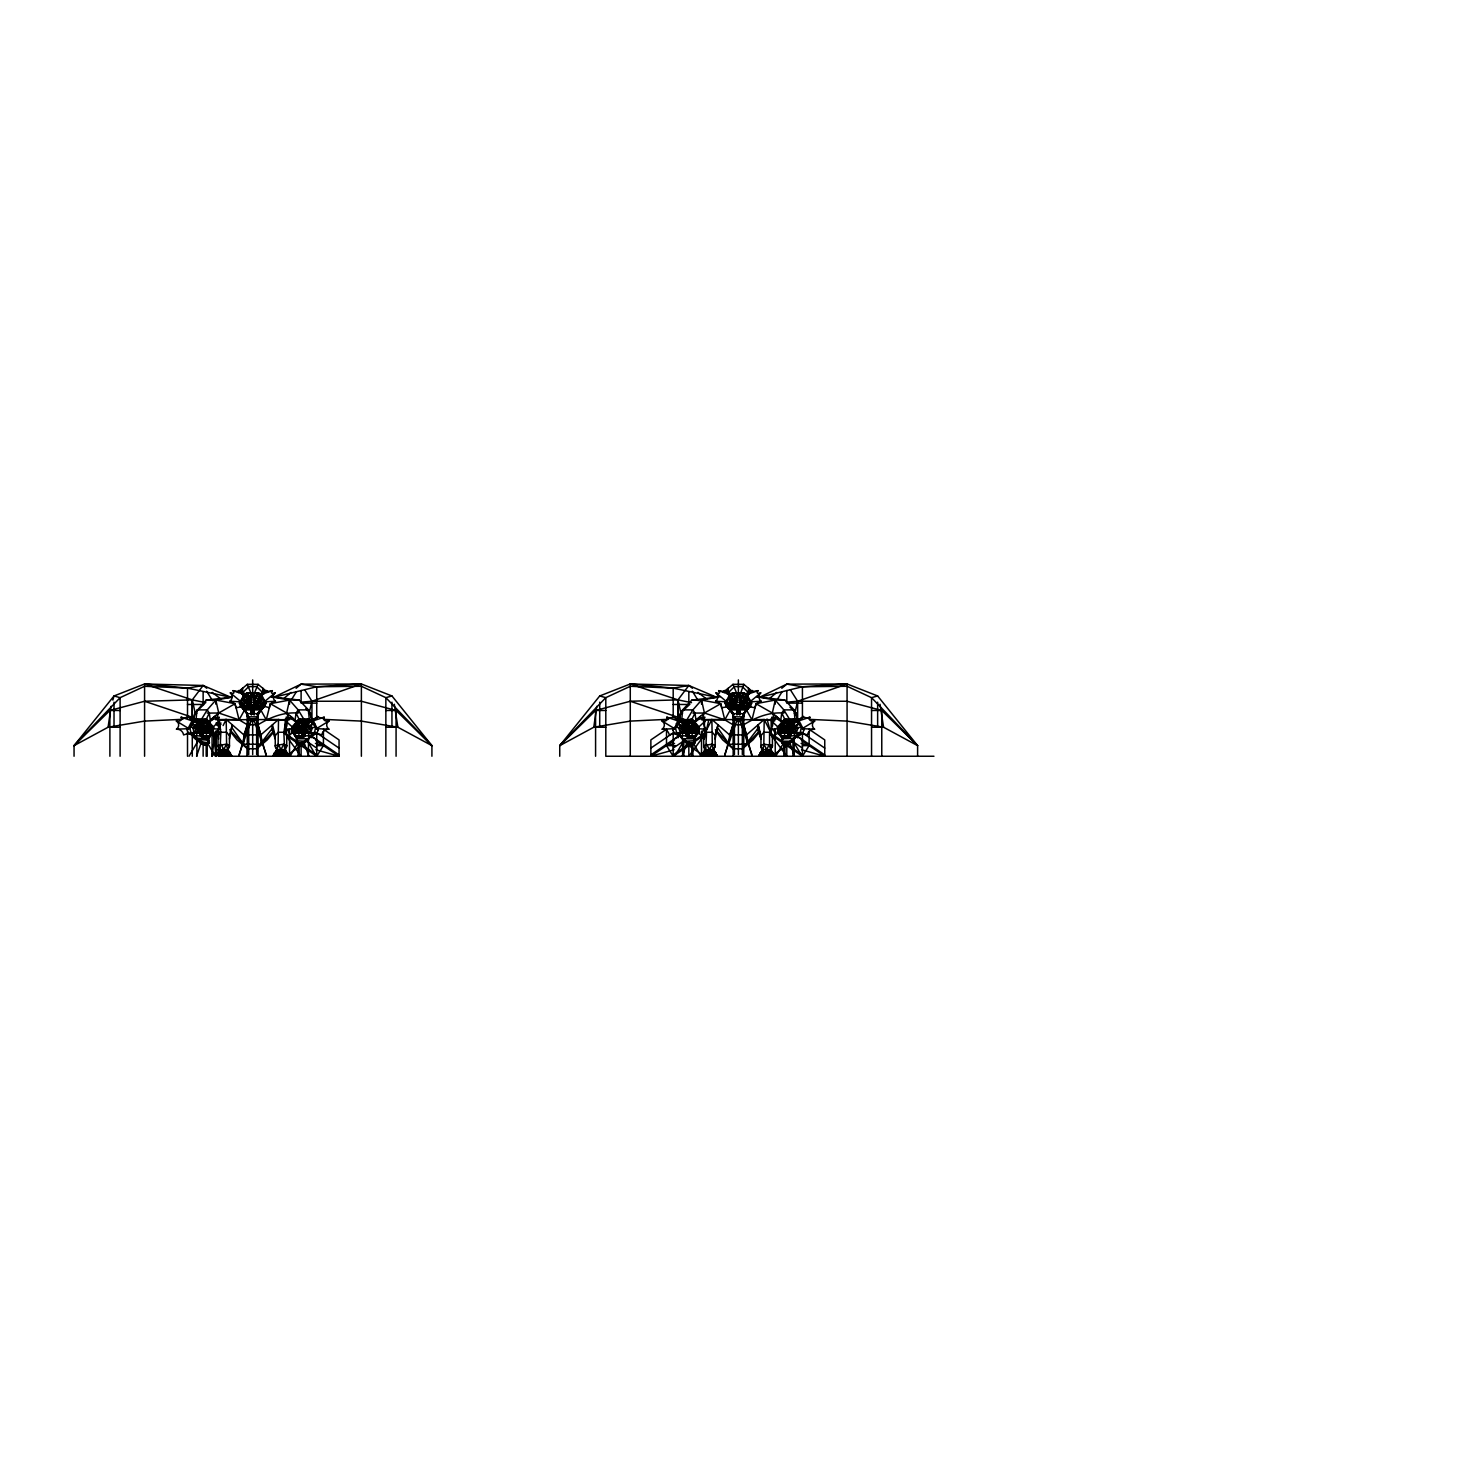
<?xml version="1.0" encoding="UTF-8"?>
<svg xmlns="http://www.w3.org/2000/svg" width="1481" height="1481" viewBox="0 0 1481 1481"><rect width="100%" height="100%" fill="white"/><g stroke="black" fill="none" stroke-linecap="round" stroke-linejoin="round"><path stroke-width="1.5" d="M195.936 736.15L191.604 733.41L201.323 743.74L206.6 744.943L206.6 742.647L208.451 743.573L208.691 738.26L212.338 732.669L213.542 727.115L208.34 721.21L219.262 717.211A6.165 2.055 -37.9 0 0 219.558 721.025A4.998 3.48 70.1 0 0 220.521 729.189L218.799 729.485A7.479 5.017 77.3 0 0 215.967 734.928L211.876 733.317L208.969 735.835L208.192 738.778L212.338 732.669L190.882 732.669L183.588 734.928A7.479 7.053 -60.6 0 0 178.96 729.485L176.498 729.189A4.998 4.702 -44.1 0 0 176.369 721.025A6.165 3.554 24.2 0 0 181.163 717.211L194.27 721.543L209.321 721.821L211.69 720.414A7.831 1.555 -36.6 0 1 214.634 716.508A4.721 2.203 -26.5 0 0 218.651 717.433M254.121 721.284L254.14 719.025L254.121 721.284L254.121 719.34L255.51 719.34L254.121 721.284L249.308 719.933L246.698 713.157L241.57 706.789L240.329 701.328L247.66 693.238L254.14 694.052L258.638 692.997L261.23 694.478L265.969 703.216L264.877 706.418C259.823 708.844 250.659 722.876 263.803 706.789L265.043 701.328L257.694 693.238L255.528 697.495L255.306 702.957L260.027 705.641L262.081 708.918L243.273 708.918L242.032 702.938L240.329 701.328L239.404 703.216L240.477 706.418L245.068 709.899L247.197 713.657L241.57 706.789L235.923 707.788A7.479 6.368 -88.3 0 0 232.073 701.827L229.888 701.272A4.998 4.369 -78.8 0 0 230.333 692.886A6.165 2.055 30.1 0 0 232.961 690.627L244.143 694.478L246.735 694.478L246.735 692.997L258.638 692.997L258.638 694.478M296.496 742.129L298.773 744.943L301.55 744.943L301.569 742.647L296.903 743.573C293.886 740.222 300.18 745.387 296.33 742.592L296.293 740.704L295.996 742.647L304.327 742.647L306.345 741.222L314.49 732.669L315.694 727.115L308.603 718.914L298.903 718.914L296.052 721.821L296.829 726.653L292.146 731.299L292.257 733.188L314.49 732.669L321.784 734.928A7.479 7.053 60.6 0 1 326.412 729.485L328.875 729.189A4.998 4.702 44.1 0 1 328.986 721.025A6.165 3.554 -24.2 0 1 324.191 717.211L311.103 721.543L296.052 721.821L293.682 720.414A7.831 1.555 36.6 0 0 290.739 716.508A4.721 2.203 26.5 0 1 286.722 717.433M681.63 736.15L677.298 733.41L687.017 743.74L692.293 744.943L692.293 743.573M747.775 708.066L749.479 706.789L743.869 713.157L741.944 719.729L739.834 720.488L742.684 719.025L739.815 721.284L739.815 719.34L741.74 719.933L739.815 721.284L735.002 719.933C730.54 711.38 736.242 725.486 741.74 719.933L743.869 713.157L749.479 706.789L750.737 701.328L743.388 693.238L736.927 694.052L732.429 692.997L729.837 694.478L725.098 703.216L726.171 706.418C731.225 708.844 740.444 722.895 727.264 706.789L726.023 701.328L733.354 693.238L735.539 697.495L735.761 702.957L731.04 705.641L728.967 708.918L747.775 708.918L749.016 702.938L750.737 701.328L751.663 703.216L750.571 706.418L745.98 709.899L743.869 713.657L749.479 706.789L755.143 707.788A7.479 6.368 88.3 0 1 758.994 701.827L761.16 701.272A4.998 4.369 78.8 0 1 760.734 692.886A6.165 2.055 -30.1 0 1 758.087 690.627L746.924 694.478L741.722 705.141L736.927 707.918M782.19 742.129L784.467 744.943L787.244 744.943L787.263 742.647L782.597 743.573L781.69 742.129L783.597 743.61M751.663 703.216L746.924 694.478L744.314 692.997L732.429 692.997L732.429 694.478L729.837 694.478L718.655 690.627A6.165 2.055 30.1 0 1 716.026 692.886A4.998 4.369 -78.8 0 1 715.582 701.272L717.767 701.827A7.479 6.368 -88.3 0 1 721.617 707.788L727.264 706.789L732.392 713.157L734.058 719.025L742.684 719.025L743.592 716.341L739.815 719.933L742.684 718.526M197.306 727.689L189.679 727.115L190.882 732.669L213.116 733.188L213.838 732.225L208.543 726.653L209.321 721.821L206.451 718.914L196.769 718.914L187.254 730.077L188.309 733.317L194.307 736.076L194.307 734.946M704.345 717.433A4.721 2.203 -26.5 0 1 700.328 716.508A7.831 1.555 -36.6 0 0 697.384 720.414L695.015 721.821L679.964 721.543L666.857 717.211A6.165 3.554 24.2 0 1 662.063 721.025A4.998 4.702 -44.1 0 1 662.192 729.189L664.654 729.485A7.479 7.053 -60.6 0 1 669.282 734.928L674.003 733.317L679.983 736.076L680.001 734.946M194.344 721.21L194.344 719.71L200.213 719.747L203.434 723.283L204.23 727.708M680.038 721.21L680.038 719.71L682.463 718.914L685.907 719.747L689.128 723.283L689.924 727.708M250.067 702.346L250.4 706.011L248.549 706.011L249.012 702.957L251.233 702.235L255.306 702.346L254.973 706.011L256.824 706.011C255.417 699.199 261.674 694.163 266.617 690.572A4.721 1.925 -16.5 0 0 271.782 690.831M735.761 702.346L736.094 706.011L734.243 706.011L734.706 702.957L736.927 702.235L741 702.346L740.667 706.011L742.518 706.011C741.111 699.199 747.368 694.163 752.311 690.572A4.721 1.925 -16.5 0 0 757.476 690.831L758.087 690.627M181.163 717.211L181.756 717.433A4.721 2.851 7.7 0 0 187.717 716.508A7.831 0.944 37.6 0 0 193.678 720.414L197.029 721.821L197.473 723.802L192.882 727.689L194.085 732.91L213.838 732.225L208.543 726.653L208.969 721.543L214.634 716.508M666.857 717.211L667.45 717.433A4.721 2.851 7.7 0 0 673.392 716.508A7.831 0.944 37.6 0 0 679.372 720.414L686.332 724.339L688.147 728.596L696.126 728.596L693.071 723.117L688.332 723.08L682.463 718.914L672.948 730.077L674.003 733.317L698.81 733.188L698.902 731.299L694.237 726.653L694.663 721.543L692.145 718.914L684.389 720.544L680.038 719.71L681.63 721.284L682.611 709.88L691.886 700.069L716.656 697.292L688.832 685.499L630.277 683.981L599.712 695.959L559.744 745.646L559.744 756.254M218.336 730.522L218.633 739.056M218.503 726.264L218.762 719.859L220.854 732.262L219.817 755.532M246.735 692.997L249.845 697.495L255.528 697.495L258.435 698.958L257.657 700.772L261.619 704.604L262.081 708.918L264.877 706.418L269.449 707.788A7.479 6.368 88.3 0 1 273.3 701.827L275.466 701.272A4.998 4.369 78.8 0 1 275.04 692.886A6.165 2.055 -30.1 0 1 272.393 690.627L261.23 694.478L261.322 701.642C257.139 706.752 248.234 706.752 244.05 701.642L244.143 694.478L246.735 692.997L258.638 692.997M746.924 694.478L746.998 701.642C742.814 706.752 733.928 706.752 729.744 701.642L729.837 694.478L734.557 703.031L734.206 704.808L729.059 708.51L747.775 708.918L747.313 704.604L743.351 700.772L744.128 698.958L741.222 697.495L735.539 697.495L732.632 698.958L733.798 703.586L728.541 697.014M245.642 706.789L241.57 706.789L247.197 713.157L247.308 756.254L247.494 748.775L243.532 744.24L243.902 734.891L247.308 724.746L258.064 724.746C269.968 717.378 283.945 711.787 298.162 713.083L298.162 709.88L289.536 700.069L271.042 696.736L299.162 700.069L308.455 709.88L312.121 719.544M759.753 731.558L752.94 739.908L742.444 748.775L733.188 748.775L729.226 744.24L729.596 734.891L733.002 724.746L743.758 724.746C755.662 717.378 769.639 711.787 783.838 713.083L783.838 709.88L775.229 700.069L756.735 696.736L784.856 700.069L794.149 709.88L797.796 719.544M225.205 754.162L225.686 755.532L224.76 754.607L223.779 755.532L219.225 750.071L217.207 753.126L219.225 755.532L223.705 750.886L223.872 748.96L227.704 750.386L231.517 755.532L227.704 750.386L223.705 755.532L222.816 754.607L223.705 753.459L224.52 754.662M710.899 754.162L711.38 755.532L710.436 754.607L709.473 755.532L704.919 750.071L702.901 753.126L704.919 755.532L709.399 750.886L709.566 748.96L713.398 750.386L717.211 755.532L701.605 755.532L705.752 750.386L709.566 748.96L709.566 750.386M324.191 717.211L323.617 717.433A4.721 2.851 -7.7 0 1 317.656 716.508A7.831 0.944 -37.6 0 1 311.695 720.414L304.734 724.339L302.92 728.596L294.923 728.596L295.793 723.08L298.588 721.58L299.94 723.08M787.244 744.943L792.039 740.704L786.485 743.61L787.244 744.943L789.725 743.74L796.759 736.076L802.758 733.317L803.794 730.077L799.222 721.21L796.223 726.393L793.853 727.393L781.376 727.893L779.561 726.393L784.597 718.914L794.297 718.914L801.388 727.115L800.184 732.669L777.951 733.188L777.21 732.225L781.376 727.893L782.727 721.21L771.805 717.211A6.165 2.055 37.9 0 1 771.508 721.025A4.998 3.48 -70.1 0 1 770.546 729.189L772.267 729.485A7.479 5.017 -77.3 0 1 775.1 734.928L778.71 732.669L800.184 732.669L807.478 734.928A7.479 7.053 60.6 0 1 812.088 729.485L814.569 729.189A4.998 4.702 44.1 0 1 814.68 721.025A6.165 3.554 -24.2 0 1 809.885 717.211L796.797 721.543L781.746 721.821L779.376 720.414A7.831 1.555 36.6 0 0 776.433 716.508A4.721 2.203 26.5 0 1 772.416 717.433M285.148 728.856L286.018 719.859L283.852 732.262L284.889 755.532M194.955 733.188L195.399 728.8L199.232 724.912L201.286 724.912M672.948 730.077L675.373 727.115L678.576 727.689L680.649 733.188L681.093 728.8L684.925 724.912L686.98 724.912M744.314 694.478L743.388 693.238L741.222 697.495L741 702.957L745.721 705.641L747.701 708.51L739.667 706.992L730.559 708.159L746.183 708.159L742.536 704.808L742.721 700.754L735.761 699.532L734.021 700.754L734.557 703.031L732.003 697.162L724.431 690.572A4.721 1.925 16.5 0 1 719.285 690.831L718.655 690.627M219.41 747.405L212.079 756.254L215.004 733.484M241.644 694.256L242.458 688.424L247.308 684.333L258.064 684.333L267.561 692.219M727.338 694.256L728.152 688.424L733.002 684.333L743.758 684.333L753.255 692.219M301.55 744.943L314.49 732.669L292.257 733.188L291.831 727.115L297.033 721.21L286.111 717.211A6.165 2.055 37.9 0 1 285.814 721.025A4.998 3.48 -70.1 0 1 284.852 729.189L286.574 729.485A7.479 5.017 -77.3 0 1 289.406 734.928L293.016 732.669L296.404 735.835L297.181 738.778L293.016 732.669L296.681 738.778L308.27 738.778L314.49 732.669L301.55 744.943C300.328 738.63 317.675 742.351 296.293 740.704M799.462 733.41L796.759 736.076L800.184 732.669C798.925 736.575 780.302 746.609 789.521 742.647M275.262 739.056L271.856 728.967L272.467 724.764L275.262 735.65L275.262 746.924L277.613 749.849M758.161 724.764L760.956 739.056L757.55 728.967L758.161 724.764L760.956 735.65L760.956 746.924L763.307 749.849M261.23 694.478L257.25 703.568L262.526 697.014M743.351 700.772L742.944 703.568L748.22 697.014M193.826 720.007L194.863 713.083L206.192 700.069L230.962 697.292L203.138 685.499L144.583 683.981L114.018 695.959L74.05 745.646L74.05 756.254M295.071 720.007L296.089 713.083L298.162 709.88L308.455 709.88L309.418 721.284L311.029 719.71L308.603 718.914L302.735 722.099L301.106 726.023M679.52 720.007L680.557 713.083L682.611 709.88L692.904 709.88L701.531 700.069L720.025 696.736M780.765 720.007L781.783 713.083L783.838 709.88L794.149 709.88L795.112 721.284L796.704 719.71L794.297 718.914L788.429 722.099L786.8 726.023M232.961 690.627L233.572 690.831A4.721 1.925 16.5 0 0 238.737 690.572L246.327 697.162L247.716 700.772L243.754 704.604L243.273 708.918L248.53 704.808L248.327 700.754L250.067 699.532L257.028 700.754L256.028 705.141L251.233 707.918M280.187 754.662L281.001 753.459L281.816 754.662L280.927 755.532L277.021 750.386L273.189 755.532L277.021 750.386L280.835 748.96L284.648 750.386L288.814 755.532L273.17 755.532L277.077 750.756L278.132 744.147L278.521 719.488L217.948 719.822M705.511 755.532L706.548 732.262L712.287 732.262L715.156 735.65L715.156 746.924L712.787 749.849M745.813 708.751L751.978 719.84L764.215 719.488L763.826 744.147L762.771 750.756L758.864 755.532L774.507 755.532L770.342 750.386L766.529 748.96L762.715 750.386L758.883 755.532L762.715 750.386L766.695 755.532L767.602 754.607L766.695 753.459L765.881 754.662M296.293 741.222L296.681 738.26L293.016 732.669L297.181 738.778M788.41 743.74L800.184 732.669L792.039 741.222L781.987 741.222L782.375 738.26L778.71 732.669L782.098 735.835L782.875 738.778L777.951 733.188M202.305 726.653L197.751 729.3L195.844 732.225L213.208 731.299L208.136 728.615L205.044 730.54L205.044 728.596M693.534 730.54L691.312 728.615L680.649 733.188M223.779 755.532L223.872 748.96L220.058 750.386L215.911 755.532L231.536 755.532L227.704 750.386L227.63 755.532M713.324 750.756L715.156 745.535L712.287 744.147L703.697 745.535L705.511 750.756L709.418 749.423L713.398 750.386L717.211 755.532L713.324 750.756L712.287 744.147L711.88 719.488L702.994 719.636M311.047 734.946L311.066 736.076L317.064 733.317L318.1 730.077L315.694 727.115L312.472 727.689L310.418 733.188L307.233 731.299L292.146 731.299L300.791 720.988L302.346 719.747L303.883 720.544L299.532 719.71L296.052 721.821L296.126 727.208L296.404 721.543L290.739 716.508M803.794 730.077L801.388 727.115L798.166 727.689L796.112 733.188L792.927 731.299L777.84 731.299L786.485 720.988L788.04 719.747L789.558 720.544L785.226 719.71L781.746 721.821L781.82 727.208L782.098 721.543L776.433 716.508M264.766 692.275L262.896 688.424L262.23 696.144M750.46 692.275L748.59 688.424L747.924 696.144M741.203 719.34L741.611 717.082L751.941 756.254M781.69 742.129L784.467 744.943L788.41 744.332L793.964 738.26L782.375 738.778L778.71 732.669L782.875 738.26L781.69 742.647L790.021 742.647M782.19 742.647L782.468 740.704M698.44 730.818L699.236 727.115L694.034 721.21L704.937 717.211A6.165 2.055 -37.9 0 0 705.252 721.025A4.998 3.48 70.1 0 0 706.215 729.189L704.475 729.485A7.479 5.017 77.3 0 0 701.661 734.928L697.57 733.317L694.663 735.835L693.886 738.778L698.032 732.669L676.576 732.669L675.373 727.115M208.543 726.653L209.58 723.08L206.785 721.58L205.433 723.08M687.999 726.653L683.444 729.3L681.538 732.225L699.532 732.225L694.237 726.653L695.274 723.08L694.034 721.21L697.199 726.393L695.737 727.837L682.908 727.393L680.52 726.393L677.539 721.21L674.614 728.671L662.192 729.189M809.885 717.211L809.311 717.433A4.721 2.851 -7.7 0 1 803.35 716.508A7.831 0.944 -37.6 0 1 797.37 720.414L790.428 724.339L788.614 728.596L782.079 728.708L778.932 730.54L792.927 731.299L787.929 725.394L782.857 725.394L780.617 728.596L788.614 728.596M212.653 731.17L213.542 727.115L211.876 733.317L213.116 733.188L213.449 727.689L209.673 725.172L209.321 721.821L205.84 719.71L201.49 720.544L203.008 719.747L204.582 720.988L212.116 730.54L198.121 731.299L203.138 725.394L208.21 725.394L210.432 728.596L201.657 727.893L200.638 724.339L197.029 721.821L199.528 720.321L206.822 720.321L206.451 718.914L202.138 720.766M698.347 731.17L699.236 727.115L697.57 733.317L698.81 733.188L699.143 727.689L695.367 725.172L695.015 721.821L691.534 719.71L687.184 720.544L688.702 719.747L690.257 720.988L698.902 731.299L683.815 731.299L688.832 725.394L693.904 725.394L695.385 727.893M266.617 690.572A7.831 1.37 -38.7 0 0 262.007 695.441L259.045 697.162L258.583 699.106L263.322 702.938L262.081 708.066M309.362 712.12L311.954 701.254L304.716 689.831M795.056 712.12L797.648 701.254L790.41 689.831M292.72 731.17L291.924 727.689L295.7 725.172L297.033 721.21L293.867 726.393L294.515 727.393L295.682 727.893L297.163 725.394L302.235 725.394L307.233 731.299L293.442 729.3L296.533 724.912L295.793 723.08L306.882 723.08L304.956 727.227L314.768 723.783L318.1 730.077M193.252 719.544L194.863 713.083L204.267 704.16L206.192 700.069L215.837 700.069L232.276 697.107M251.233 719.34L249.308 719.933L256.046 719.933L258.175 713.157L263.803 706.789L260.286 709.899L254.14 709.899M251.233 720.007L247.475 716.341L248.364 719.025L256.991 718.526L254.14 720.488L256.991 719.025L258.675 713.157L257.898 716.841L247.475 716.841L246.698 713.157L251.252 721.284L248.364 719.025L251.233 720.062M299.162 699.976L289.536 700.069L270.283 703.679L266.284 719.84L287.425 719.822M678.946 719.544L680.557 713.083L689.961 704.16M784.856 699.976L775.229 700.069L755.976 703.679L751.978 719.84L773.748 719.636M229.462 739.056L232.258 724.764L229.462 735.65L229.462 746.924L227.093 749.849M715.156 739.056L717.952 724.764L715.156 735.65M238.996 756.254L249.067 718.304M724.672 756.254L734.743 718.304M303.235 720.766L298.903 718.914L296.718 728.596M788.929 720.766L784.597 718.914L782.412 727.708M708.492 721.228L704.327 739.056M111.075 706.326L108.094 727.227L74.05 745.646L120.109 697.662L144.583 686.277L187.513 688.128L230.962 697.292M112.834 700.106L114.018 695.959L120.109 697.662L120.109 756.254M301.365 735.742L300.199 738.186L301.976 735.224L304.734 735.224L298.755 736.261L297.959 737.742L299.94 736.631L297.959 737.742L298.755 736.631L302.957 737.779L303.827 736.779L298.57 736.631M299.94 736.927L300.717 737.742L302.346 734.243L305.105 734.243L304.734 735.631L301.976 735.224M304.734 735.224L302.957 738.186L298.57 736.927L303.827 736.779M596.75 706.326L593.788 727.227L559.744 745.646L605.803 697.662L630.277 686.277L673.189 688.128L716.656 697.292M786.763 737.186L785.893 738.186L788.04 734.243L790.798 734.243L789.817 736.15L784.449 736.261L783.653 737.742L785.633 736.927L783.653 737.742C784.541 735.594 789.78 741 789.817 735.742L787.059 736.15M694.237 726.653L695.274 723.08L692.479 721.58L691.127 723.08M208.654 727.708L206.822 720.321L206.785 723.08L209.58 723.08L209.247 727.208L210.061 724.283L208.34 721.21L211.505 726.393L210.043 727.837L207.377 723.117L202.638 723.08L201.286 721.58L198.491 723.08L200.416 727.227L198.121 726.282L198.676 724.561M220.854 744.147L223.724 749.423L227.63 750.756L229.462 745.535L226.593 744.147L218.003 745.535L219.817 750.756L223.872 748.96M689.128 724.339L687.999 723.117L686.332 724.339L688.906 727.708L691.183 728.06L686.98 721.58L684.185 723.08L686.11 727.227L683.815 726.282L684.37 724.561M709.566 748.96L709.473 755.532L708.51 754.607L709.399 753.459L710.214 754.662M209.691 727.893L197.214 727.393L194.844 726.393L191.845 721.21L187.254 730.077M294.663 727.041L295.774 723.783M780.357 727.041L782.727 721.21L777.506 727.115L778.414 731.17M196.566 756.254L201.009 743.295M222.354 754.162L221.891 755.532L224.76 754.607M279.502 754.162L279.039 755.532L279.965 754.607L282.834 755.532L282.353 754.162M682.26 756.254L686.703 743.295M708.048 754.162L707.585 755.532L710.436 754.607M765.196 754.162L764.733 755.532L765.658 754.607L768.528 755.532L768.047 754.162M284.889 750.756L286.722 745.535L283.852 744.147L275.262 745.535L277.077 750.756L280.983 749.423L284.889 750.756L282.852 750.756M762.771 755.532L760.956 745.535L763.826 744.147L772.416 745.535L770.583 750.756L768.546 750.756M239.404 703.216L244.143 694.478L248.864 703.031L250.067 703.031L249.845 697.495L246.938 698.958L248.864 703.031L243.365 708.51L262.007 708.51L253.991 706.992L244.883 708.159L260.489 708.159L256.361 702.957L258.435 698.958M239.052 754.532L251.363 720.321M724.746 754.532L737.057 720.321M294.923 728.596L301.143 727.078L304.086 721.58L306.882 723.08L303.068 726.653M785.559 728.06L789.78 721.58L792.576 723.08L790.65 727.227L800.462 723.783M251.233 702.235L246.809 707.918L251.381 706.326L254.14 707.918M736.927 702.235L732.503 707.918L737.075 706.326L739.834 707.918M205.433 736.927L207.414 737.742L206.618 736.261L203.434 736.557C201.786 738.353 206.192 736.279 204.656 737.834L205.433 736.631L207.414 737.742L206.618 736.261L201.249 736.15L200.25 734.243L203.008 734.243L204.008 736.15M206.803 736.631L201.546 736.779L205.915 737.686L206.192 736.557L205.544 738.186L202.416 738.186L200.62 735.224L203.378 735.224L200.62 735.224M691.109 736.927L693.108 737.742L692.312 736.261L689.128 736.557C686.962 737.186 692.849 738.815 689.702 735.742L685.944 734.243L688.702 734.243L690.35 737.834L691.109 736.631L693.108 737.742L692.312 736.261L686.943 736.15L685.944 734.65L688.702 734.65M691.238 738.186C694.237 734.983 686.481 741.278 686.943 735.742L689.072 735.224M223.705 750.886L225.945 753.126L228.185 750.071L230.425 753.126L228.185 755.532L223.705 750.071L221.484 753.126L220.058 750.386L216.245 755.532L220.058 750.386L222.094 750.386M709.399 755.532L713.879 750.071L716.119 753.126L713.879 755.532L709.399 750.071L707.178 753.126L705.752 750.386L701.938 755.532L705.752 750.386L707.788 750.386M692.145 721.543L694.663 721.543L695.755 724.283L694.941 727.208L695.274 723.08L692.479 723.08L692.145 718.914L687.832 720.766M257.898 716.341L256.491 719.025M215.837 719.822L218.725 713.009L215.837 700.069L235.09 703.679L239.089 719.84L247.308 724.746M701.531 719.822L704.419 713.009L701.531 700.069L691.923 700.069M694.57 742.129L692.293 744.943L688.35 744.332L676.576 732.669L689.498 744.943C690.664 738.538 681.408 744.628 694.145 743.573C694.404 740.741 696.163 743.536 693.164 743.61L692.293 744.943M247.716 700.772L248.105 703.586L246.568 702.124L247.42 700.235M732.262 702.124L733.114 700.235M741 702.957L744.128 698.958M240.625 692.238L242.458 688.424L243.143 696.144M726.301 692.238L728.152 688.424L728.837 696.144M189.679 727.115L188.92 728.671L176.498 729.189M205.785 720.266L209.265 713.083L207.21 709.88L196.917 709.88L195.936 721.284L194.344 719.71L196.769 718.914L201.286 721.58L205.489 728.06M691.479 720.266L694.959 713.083L692.904 709.88L685.981 721.284M725.098 703.216L729.633 698.514M220.04 731.614L218.003 735.65L218.003 746.924L220.41 749.849M223.113 725.56L226.186 719.488L239.089 719.84L245.254 708.751M255.306 702.957L257.657 700.772M706.104 749.849L703.697 746.924L703.697 735.65L711.88 719.488L773.119 719.822M299.458 737.686L303.475 737.427L300.717 737.834C302.994 735.872 303.05 738.334 299.162 736.927M279.965 754.607L280.927 755.532L284.648 750.386L288.48 755.532L284.648 750.386L282.612 750.386M765.658 754.607L766.621 755.532L770.342 750.386L774.174 755.532L770.342 750.386L768.306 750.386M223.724 749.423L226.593 744.147L226.186 719.488L217.3 719.636M283.852 744.147L280.983 749.423L281.001 755.532L280.927 754.162M712.287 744.147L709.418 749.423L706.548 744.147M766.621 755.532L766.677 749.423L769.546 744.147L769.546 732.262L763.826 732.262L760.956 735.65M789.521 736.779C770.657 736.668 802.591 737.76 784.264 736.631M703.642 719.822L724.783 719.84L730.948 708.751M208.192 738.778L209.376 742.647L201.046 742.129L203.804 744.943C204.267 740.981 193.067 737.612 190.882 732.669C196.51 747.701 215.745 740.667 207.47 743.61M190.882 732.669L202.656 744.332L206.6 744.943L209.025 742.592C211.727 739 192.937 738.501 201.323 743.74L202.656 743.74M189.031 756.254L198.991 739.315M674.707 756.254L684.685 739.315M290.017 756.254L298.162 742.61L298.162 756.254M775.711 756.254L783.838 742.61L783.838 756.254M188.309 733.317L194.27 735.835L208.969 735.835L212.338 732.669L208.691 738.778L197.103 738.26L199.509 741.222M688.35 743.74L676.576 732.669L682.797 738.778L694.385 738.778L698.032 732.669L694.663 735.835L679.964 735.835L674.003 733.317M200.287 721.284L207.21 709.88L215.837 700.069L215.837 704.16M238.756 690.572A7.831 1.37 38.7 0 1 243.365 695.441L246.327 697.162L246.79 699.106L242.032 702.938L245.346 705.641L248.493 705.641M785.633 736.631L786.411 737.742C788.781 737.594 788.207 736.094 786.411 737.742L785.633 736.927M291.72 699.31L296.404 691.72M777.414 699.31L782.098 691.72M295.996 742.129L298.773 744.943L302.716 744.332L314.49 732.669M287.203 736.187L316.73 756.254L323.432 745.628L323.432 731.318M774.637 721.025L771.175 718.655L771.157 735.002L802.424 756.254L809.126 745.628L809.126 731.318M258.064 684.333L254.14 693.83L254.14 702.957M743.758 684.333L740.63 693.238L732.429 692.997M295.422 726.282L296.533 724.561M781.116 726.282L782.209 724.561M709.399 750.886L711.639 753.126L713.398 750.386L713.324 755.532M295.7 727.708L302.161 727.708L304.734 724.339L303.068 723.117L301.939 724.339M781.394 727.708L787.855 727.708L790.428 724.339L788.762 723.117L787.614 724.339M785.633 723.08L784.282 721.58L781.487 723.08L782.523 726.653L777.21 732.225L795.223 732.225L793.316 729.3L788.762 726.653M212.116 730.54L208.006 729.374L208.654 727.078L204.23 727.078L200.768 730.54L208.006 729.374L209.673 727.708M690.738 728.596L690.738 730.54L695.367 727.708M205.433 736.631L201.897 737.834L205.915 737.686M691.109 736.631L690.35 737.742L687.24 736.779L692.497 736.631M297.366 728.708L293.257 730.54L304.605 730.54L301.143 727.078L296.718 727.078L297.366 729.374L300.328 730.54L300.328 728.596M302.92 728.596L299.884 727.763L299.884 729.374L297.514 730.54M778.932 730.54L783.06 729.374L790.299 730.54L786.818 727.078L782.412 727.078L783.06 729.374L786.022 730.54L786.022 728.596M230.407 731.558L236.997 739.908L247.494 748.775L256.75 748.775L271.856 728.967M742.444 748.775L757.55 728.967M208.599 740.704L206.785 743.74L208.451 743.573L206.6 744.943M302.716 743.74L311.103 735.835L317.064 733.317M208.877 742.647L207.396 743.61L208.877 742.129M695.07 742.129L693.071 743.61L692.293 742.647M274.3 753.126L276.54 750.071L278.761 753.126L276.54 755.532L274.3 753.126L287.499 753.126L285.481 750.071L283.241 753.126L285.481 755.532L287.499 753.126M276.54 750.886L278.761 753.126L281.001 750.071L283.241 753.126L285.481 750.886M759.975 753.126L762.215 750.071L764.455 753.126L762.215 755.532L759.975 753.126L773.193 753.126L771.175 750.071L768.935 753.126L771.175 755.532L773.193 753.126M762.215 750.886L764.455 753.126L766.695 750.071L768.935 753.126L771.175 750.886M213.245 733.484L216.17 756.254L218.855 752.626M704.456 718.655L704.456 735.002L688.832 756.254L688.832 744.277L673.189 754.903M212.338 732.669L208.192 738.26L208.599 741.222M733.41 700.772L729.448 704.604L728.967 708.918L727.264 706.789L732.392 713.657L744.369 713.657L749.479 706.789L745.98 709.899L739.834 709.899M144.583 756.254L144.583 683.981L192.271 699.884L192.289 718.655L192.271 699.884L203.138 685.499L206.766 688.258M630.277 756.254L630.277 683.981L677.965 699.884L677.983 718.655L677.965 699.884L688.832 685.499L692.46 688.258M311.029 721.21L311.029 719.71L305.16 719.747L302.735 723.08M796.704 721.21L796.704 719.71L790.854 719.747L788.429 723.08M298.588 743.74L296.903 743.573L298.755 742.647M782.227 724.912L778.395 728.8L777.599 727.689L781.468 723.783M784.282 743.74L782.597 743.573L784.449 742.647M274.059 731.558L267.246 739.908L256.75 748.775M258.175 713.657L263.803 706.789L258.675 713.657L246.698 713.657L241.57 706.789L243.273 708.066M275.262 735.65L278.132 732.262L283.852 732.262L286.722 735.65L286.722 746.924M703.697 735.65L706.548 732.262M229.888 701.272L241.125 701.846L243.939 698.514L242.847 697.014M687.351 727.893L683.444 729.3L678.576 727.689L682.371 725.172L682.722 721.821L685.222 720.321L692.516 720.321L693.7 727.763L695.126 728.06L689.757 728.06L697.81 730.54L686.462 730.54L689.924 727.078L694.348 727.708M781.376 727.893L782.024 724.339L783.69 723.117L784.819 724.339M251.289 708.344L251.289 714.731L252.714 713.231L254.14 714.731L254.14 708.344M736.964 708.344L736.964 714.731L738.408 713.231L739.834 714.731L739.834 708.344M259.953 694.57L262.23 692.182L256.639 686.592L248.734 686.592L243.143 692.182L246.549 695.774M745.646 694.57L747.924 692.182L742.333 686.592L734.428 686.592L728.837 692.182L732.243 695.774M229.74 729.726L243.532 744.24L261.119 744.24L273.374 731.336M715.416 729.726L729.226 744.24L746.794 744.24L759.068 731.336M198.121 726.282L193.159 724.283L188.92 728.671L176.369 721.025M683.815 726.282L678.853 724.283L674.614 728.671L662.063 721.025M238.404 692.59L242.458 688.424L237.534 692.219M297.237 728.615L304.605 730.54M724.079 692.59L728.152 688.424L723.228 692.219M783.208 730.54L785.43 728.615L790.299 730.54M225.945 753.126L228.185 750.886M278.761 753.126L280.983 749.423L278.132 744.147M711.639 753.126L713.879 750.886M764.455 753.126L766.695 750.886L766.529 748.96L770.583 750.756L769.546 744.147M311.066 736.076L313.768 733.41M74.05 745.646L109.89 710.473L144.583 701.254L192.271 699.884L205.822 702.642M559.744 745.646L595.584 710.473L630.277 701.254L677.965 699.884L691.516 702.642M254.14 719.025L256.991 718.526M265.969 703.216L265.043 701.328L260.027 705.641L256.879 705.641M212.912 727.152L219.558 721.025M698.606 727.152L705.252 721.025M317.656 716.508L304.216 726.653L309.529 732.225L291.535 732.225L296.829 726.653L296.533 724.912M803.35 716.508L789.91 726.653L792.576 723.08L781.487 723.08L782.523 726.653M800.184 732.669L793.464 738.778L802.758 733.317M694.663 721.543L700.328 716.508M251.289 714.731L252.714 713.231M736.964 714.731L738.408 713.231M275.04 692.886L264.247 701.846L261.434 698.514M760.734 692.886L749.941 701.846L747.127 698.514M203.434 724.339L202.305 723.117L200.638 724.339L205.489 729.374L208.136 728.615M284.426 697.94L291.109 692.423M296.107 688.276L301.106 684.129L361.383 683.981L391.947 695.959L431.915 745.646L431.915 756.254M770.12 697.94L776.785 692.423M781.801 688.276L786.8 684.129L847.076 683.981L877.641 695.959L917.609 745.646L917.609 756.254M246.938 698.958L250.363 706.344L258.564 707.918L254.973 704.53L250.4 704.53L256.824 706.011M735.539 697.495L735.539 698.958L732.632 698.958L735.039 705.141L737.075 706.992L740.704 706.344L744.258 707.918L740.667 704.53L736.094 704.53L742.518 706.011M205.489 728.708L207.84 730.54M206.877 727.949L206.748 729.763M692.571 727.949L692.442 729.763M203.434 736.927L204.656 737.427M206.192 736.927L201.546 736.779M296.829 726.653L296.33 724.339L297.996 723.117L299.125 724.339M689.128 736.927L690.35 737.427M691.886 736.927L687.24 736.779M211.931 729.3L208.84 724.912M697.625 729.3L694.533 724.912M301.106 745.628L285.481 756.254L285.463 747.757M650.862 748.09L674.151 732.262M650.862 754.903L677.965 736.483L677.965 737.834M673.189 739.908L680.149 735.187M704.456 747.757L704.456 756.254L688.832 745.628L673.189 756.254L666.506 745.628L666.506 729.281L650.862 739.908L650.862 756.254L674.151 740.444M673.189 748.09L685.351 739.815M694.034 740.722L704.456 733.65M694.034 742.092L704.456 735.002M786.8 745.628L771.175 756.254L771.157 745.628M265.043 701.328L264.247 701.846L275.466 701.272M750.737 701.328L749.941 701.846L761.16 701.272M315.694 727.115L316.434 728.671L328.986 721.025M801.388 727.115L802.128 728.671L814.68 721.025M235.09 703.679L218.725 713.009L210.302 720.007L209.265 713.083L207.21 713.083M733.002 724.746L724.783 719.84L720.766 703.679L704.419 713.009L695.996 720.007L694.959 713.083L692.904 713.083M246.327 697.162L248.919 695.681L256.454 695.681L259.045 697.162M724.431 690.572A7.831 1.37 38.7 0 1 729.059 695.441L732.003 697.162L734.595 695.681L742.148 695.681L744.739 697.162L747.701 695.441A7.831 1.37 -38.7 0 1 752.311 690.572M200.768 730.54L205.489 729.374L205.489 727.763M686.462 730.54L691.312 728.615M207.396 743.11L208.543 742.592M694.237 742.592L693.071 743.11L694.719 742.592L694.774 740.704L695.07 742.647L686.74 742.647L676.576 732.669M260.749 708.214L264.877 706.418M746.443 708.214L750.571 706.418M304.049 743.74L300.791 743.61L303.846 742.129M254.121 719.914L255.51 719.34M701.605 755.532L705.067 754.162M254.14 720.062L256.25 719.229L254.14 720.488M739.834 720.062L741.944 719.229M305.16 740.315L308.603 738.982L311.103 735.835L296.404 735.835M790.854 740.315L794.297 738.982L796.797 735.835L782.098 735.835M201.657 727.893L197.751 729.3L192.882 727.689M361.383 756.254L361.383 683.981L311.954 701.254L300.662 702.179M847.076 756.254L847.076 683.981L797.648 701.254L786.355 702.179M783.06 728.06L781.635 728.06L784.319 729.763L787.003 728.06L785.43 727.949M694.719 742.592L692.46 743.74M298.551 721.821L298.551 720.321L305.845 720.321L308.344 721.821L308.696 725.172L312.472 727.689L307.622 729.3L302.161 727.708M784.282 723.08L784.245 720.321L791.539 720.321L794.038 721.821L794.39 725.172L798.166 727.689L793.316 729.3L787.855 727.708M293.257 730.54L297.366 729.374L297.366 727.763M674.54 743.388L666.506 745.628L675.429 745.628M650.862 756.254L674.077 749.775M391.947 695.959L385.856 697.662L361.383 686.277L316.73 686.758L301.106 684.129L273.744 697.292L316.73 686.758L361.383 683.981M877.641 695.959L871.55 697.662L847.076 686.277L802.424 686.758L786.8 684.129L759.438 697.292L802.424 686.758L847.076 683.981M201.323 743.74L203.804 743.573L203.804 744.943M687.017 743.74L689.498 743.573L689.498 744.943M245.346 705.641L250.067 704.808M726.023 701.328L731.04 705.641L735.761 704.808M300.791 743.61L306.345 740.704M248.549 706.011L251.381 705.4L251.381 706.992M734.243 706.011L737.075 705.4L737.075 706.992M786.392 743.11L788.929 742.592M303.235 743.11L296.33 742.592M744.314 692.997L739.834 693.83L739.834 702.957M144.583 683.981L187.513 688.128L203.138 685.499M630.277 683.981L673.189 688.128L688.832 685.499M205.618 727.949L204.063 728.06L209.432 728.06L208.006 727.763M284.852 729.189L292.257 728.782M770.546 729.189L777.951 728.782M182.922 719.285L144.583 721.099L108.094 727.227L120.109 727.227M189.679 718.97L194.196 718.748M668.616 719.285L630.277 721.099L593.788 727.227L605.803 727.227M675.373 718.97L679.89 718.748M251.381 705.678L249.9 705.678L255.454 705.678L253.991 705.678M737.075 705.678L735.594 705.678L741.148 705.678L739.667 705.678M209.265 713.083L218.725 713.009L239.089 719.84M694.959 713.083L704.419 713.009L724.783 719.84M785.615 756.254L786.8 756.254L786.8 744.277L802.424 754.903M251.233 694.478L254.14 694.478M736.927 694.478L739.834 694.478M246.79 699.106L249.845 698.958L249.845 697.495M248.327 700.754L251.233 700.754M255.306 700.754L257.028 700.754M734.021 700.754L736.927 700.754M741 700.754L742.721 700.754M249.012 702.957L251.233 702.957L251.233 693.83L247.308 684.333M734.706 702.957L735.761 702.957M316.73 703.123L301.106 703.123L301.106 690.461M802.424 703.123L786.8 703.123L786.8 690.461M187.513 704.475L203.138 704.475L203.138 691.812M673.189 704.475L688.832 704.475L688.832 691.812M255.306 704.808L256.842 704.808M741 704.808L742.536 704.808M731.04 705.641L734.187 705.641M742.573 705.641L745.721 705.641L749.016 702.938L745.11 700.439L744.739 697.162L742.148 697.162L742.148 695.681M250.363 706.344L255.01 706.344M736.057 706.344L740.704 706.344M251.289 709.547L254.14 709.547M736.964 709.547L739.834 709.547M251.233 709.899L245.068 709.899L241.57 706.789M736.927 709.899L730.762 709.899L727.264 706.789L732.891 713.657M120.109 710.473L109.89 710.473L109.89 756.254M251.289 710.473L254.14 710.473M385.856 710.473L396.075 710.473L431.915 745.646L397.871 727.227L361.383 721.099L323.432 719.359M605.803 710.473L595.584 710.473L595.584 756.254M736.964 710.473L739.834 710.473M871.55 710.473L881.769 710.473L917.609 745.646L883.565 727.227L847.076 721.099L809.126 719.359M251.289 710.88L254.14 710.88M736.964 710.88L739.834 710.88M251.289 711.695L254.14 711.695M736.964 711.695L739.834 711.695M251.289 712.083L254.14 712.083M736.964 712.083L739.834 712.083M251.289 712.75L254.14 712.731M736.964 712.565L739.834 712.75M194.863 713.083L196.917 713.083M308.455 713.083L310.51 713.083L311.288 718.266M680.557 713.083L682.611 713.083M794.149 713.083L796.204 713.083L796.963 718.266M251.289 713.898L254.14 713.898M736.964 713.898L739.834 713.898M733.169 716.841L743.592 716.841L744.369 713.657M736.927 720.007L734.058 718.526L736.927 721.284L732.392 713.657M736.927 719.34L735.002 719.933L736.927 720.488L734.576 718.526M187.717 716.508L194.27 721.543L196.769 721.543M206.451 721.543L208.969 721.543M296.404 721.543L298.903 721.543M308.603 721.543L311.103 721.543M673.411 716.508L679.964 721.543L682.463 721.543M782.098 721.543L784.597 721.543M794.297 721.543L796.797 721.543M216.541 723.006L221.002 723.006M201.286 723.08L198.491 723.08L201.138 726.653L194.27 721.543M686.98 723.08L684.185 723.08L686.832 726.653L679.964 721.543M200.638 724.339L202.305 724.339L202.305 723.117M209.043 724.339L206.248 724.339L206.248 723.283M219.632 726.745L216.17 724.376L221.002 724.376M296.33 724.339L297.996 724.339L297.996 723.117M303.068 724.339L304.734 724.339M686.332 724.339L687.999 724.339L687.999 723.117M694.737 724.339L691.942 724.339L691.942 723.283M782.024 724.339L783.69 724.339L783.69 723.117M788.762 724.339L790.428 724.339M202.119 726.023L209.228 726.023M296.144 726.023L303.253 726.023M687.813 726.023L694.922 726.023M781.838 726.023L788.947 726.023M385.856 727.227L397.871 727.227L394.316 704.253M871.55 727.227L883.565 727.227L880.01 704.253M789.78 727.393L793.853 727.393L795.667 728.8L796.112 733.188M295.682 727.893L308.159 727.393L310.529 726.393L313.528 721.21L314.768 723.783M202.453 728.596L208.988 728.708M688.147 728.596L694.682 728.708M200.25 734.65L203.008 734.65M302.346 734.65L305.105 734.65M688.11 737.779L691.608 737.279L688.11 738.186M694.774 740.704L685.203 741.222M199.768 742.24L201.49 742.24M303.864 742.24L305.604 742.24M685.462 742.24L687.184 742.24M789.558 742.24L791.28 742.24M201.49 743.129L209.025 743.11M687.184 743.129L694.719 743.11M783.597 743.11L782.024 742.592L789.725 743.74M284.667 745.535L286.722 745.535M770.361 745.535L772.416 745.535M316.73 745.628L323.432 745.628L315.397 743.388M802.424 745.628L809.126 745.628L801.091 743.388M770.361 746.924L772.416 746.924L772.416 735.65L764.215 719.488L746.498 734.891L729.596 734.891L711.88 719.488M219.817 750.756L221.854 750.756M705.511 750.756L707.548 750.756M217.207 753.126L230.425 753.126M702.901 753.126L716.119 753.126M933.956 756.254L605.803 756.254L605.803 697.662L599.712 695.959M288.055 719.636L266.284 719.84L260.119 708.751M802.128 728.671L814.569 729.189M316.434 728.671L328.875 729.189M797.963 718.859L802.424 719.063M312.269 718.859L316.73 719.063M715.582 701.272L726.819 701.846L716.026 692.886M698.81 728.782L706.215 729.189M213.116 728.782L220.521 729.189M720.766 703.679L701.531 700.069L701.531 704.16M676.28 723.783L678.853 724.283M190.586 723.783L193.159 724.283M201.046 742.129L204.656 743.61L203.804 742.647M690.35 743.11L687.832 743.11L690.35 743.61L689.498 742.647M202.138 742.592L204.656 743.11M202.138 743.11L204.582 743.61L201.953 743.573L202.619 742.592M801.554 749.775L824.75 756.254L824.75 739.908L809.126 729.281M315.86 749.775L339.056 756.254L339.056 739.908L323.432 729.281M216.17 724.376L220.391 725.56M697.81 730.54L691.183 729.374L691.183 727.763M782.024 743.11L783.671 743.61M296.33 743.11L297.977 743.61M630.277 701.254L679.983 717.933M144.583 701.254L194.289 717.933M734.798 719.229L736.927 720.062M726.171 706.418L730.318 708.214M240.477 706.418L244.624 708.214M782.523 742.592L783.671 743.11M296.829 742.592L297.977 743.11M755.976 703.679L772.341 713.009L779.08 718.6M270.283 703.679L286.648 713.009L293.386 718.6M741 702.346L742.055 702.957M255.306 702.346L256.361 702.957M782.079 728.708L783.06 729.374L783.06 727.763M297.366 729.374L295.941 728.06L297.366 728.06M801.48 732.262L824.75 748.09M824.75 754.903L797.648 736.483L797.648 737.834M795.482 735.187L802.424 739.908M801.48 740.444L824.75 756.254M792.002 741L802.424 748.09M771.175 733.65L783.319 741.907M315.786 732.262L339.056 748.09M339.056 754.903L311.954 736.483L311.954 737.834M309.788 735.187L316.73 739.908M315.786 740.444L339.056 756.254L218.762 756.254L218.762 747.757M306.308 741L316.73 748.09M287.203 734.817L297.625 741.907M316.73 754.903L301.106 744.277L301.106 756.254L286.777 736.779M216.17 723.006L219.632 725.375M684.703 740.704L690.276 743.61L687.647 743.573L688.313 742.592M199.028 740.704L201.527 742.647M697.903 692.405L706.974 699.328M212.209 692.405L221.28 699.328M784.19 727.949L784.319 729.763M785.559 728.708L785.559 727.763M299.884 728.06L301.309 728.06L299.884 729.374L299.884 727.763M298.496 727.949L298.625 729.763M230.333 692.886L241.125 701.846M203.378 735.224L204.304 737.186M733.188 748.775L722.691 739.908L716.101 731.558M738.408 713.527L739.834 714.731M252.714 713.527L254.14 714.731M771.508 721.025L778.136 727.152M285.814 721.025L292.442 727.152M789.928 707.122L796.204 713.083M305.808 708.621L310.51 713.083M243.939 698.514L246.568 702.124M766.695 750.886L768.935 753.126M704.919 750.886L707.159 753.126M281.001 750.886L283.241 753.126M219.225 750.886L221.465 753.126M917.609 745.646L871.55 697.662L871.55 756.254M431.915 745.646L385.856 697.662L385.856 756.254M769.546 732.262L772.416 735.65M229.462 735.65L226.593 732.262L220.854 732.262L218.003 735.65L219.132 720.544L226.186 719.488L243.902 734.891L260.804 734.891L278.521 719.488L285.537 720.544L286.722 735.65M791.835 724.912L793.853 727.393M306.141 724.912L309.973 728.8L310.418 733.188M682.463 738.982L679.983 736.076M196.769 738.982L194.307 736.076M771.175 735.02L786.8 756.254M717.952 728.152L729.226 744.24M232.258 728.152L243.532 744.24M299.94 736.631L300.717 737.427M694.533 724.561L695.626 726.282M208.84 724.561L209.932 726.282M733.002 684.333L736.927 693.83L736.927 702.957M692.349 691.183L698.217 700.68M206.655 691.183L212.524 700.68M783.838 709.88L790.78 721.284M298.162 709.88L305.086 721.284M701.05 756.254L692.904 742.61L692.904 756.254M215.356 756.254L207.21 742.61L207.21 756.254M792.076 739.315L802.036 756.254M306.382 739.315L316.342 756.254M763.826 744.147L766.677 749.423M781.783 713.083L785.282 720.266M296.089 713.083L299.588 720.266M743.647 700.235L744.499 702.124M257.953 700.235L258.805 702.124M775.229 719.822L772.341 713.009L775.229 700.069L775.229 704.16M289.536 719.822L286.648 713.009L289.536 700.069L289.536 704.16M739.834 702.235L739.667 706.992M254.14 702.235L253.991 706.992M739.685 720.321L751.996 754.532M254.01 720.321L266.321 754.532M790.058 743.295L794.501 756.254M304.364 743.295L308.807 756.254M695.292 723.783L696.403 727.041M209.599 723.783L210.709 727.041M792.391 724.561L792.927 726.282M306.697 724.561L307.233 726.282M743.758 724.746L746.498 734.891L746.794 744.24M258.064 724.746L260.804 734.891L261.119 744.24M767.01 718.988L771.805 736.816M256.472 719.155L266.247 756.254M728.967 708.066L727.726 702.938L731.651 700.439L732.003 697.162M677.965 699.884L681.204 714.471M192.271 699.884L195.511 714.471M778.321 730.818L777.506 727.115L778.136 730.077M292.627 730.818L291.831 727.115L292.442 730.077M277.077 750.756L277.077 755.532M694.774 741.222L694.385 738.26L698.032 732.669L693.886 738.778M226.593 744.147L227.63 750.756M748.59 688.424L749.423 694.256M262.896 688.424L263.729 694.256M786.8 725.283L786.818 727.708M301.106 725.283L301.143 727.708M796.741 734.946L796.759 736.076M787.263 742.647L789.114 743.573L788.429 742.592M784.467 743.573L784.467 744.943M688.35 742.721L688.35 744.332M301.569 742.647L303.42 743.573L302.753 742.592M298.773 743.573L298.773 744.943M206.6 742.647L206.6 743.573M202.656 742.721L202.656 744.332M881.769 756.254L881.769 710.473L847.076 701.254L797.648 701.254L797.648 721.488M877.641 702.179L877.641 727.227M802.424 686.758L802.424 719.211M802.424 733.002L802.424 756.254M794.297 732.669L794.297 735.835M794.149 738.464L794.149 756.254M792.946 740.611L792.946 756.254M791.539 720.321L791.539 721.821M790.854 732.669L790.854 735.835M789.78 721.58L789.78 723.08M788.762 723.117L788.762 727.893M788.04 732.669L788.04 735.835M787.614 736.927L784.856 736.927M787.059 735.742L787.022 736.927M786.818 728.596L786.818 730.54M786.411 737.427C792.613 739.241 785.356 735.298 785.522 738.186M785.226 719.71L785.226 721.21M784.856 743.295L785.004 756.254M784.597 732.669L784.597 735.835M775.229 728.93L775.229 756.254M770.342 750.386L770.583 755.532M767.565 754.162L767.565 755.532M766.529 748.96L766.529 750.386M765.677 754.162L765.677 755.532M762.215 750.071L762.215 755.532M743.758 713.509L743.758 756.254M743.388 693.238L743.388 695.829M742.333 716.656L742.333 754.532M741.444 719.229L735.317 719.229M741.222 697.495L741.222 698.958M739.834 719.025L739.815 721.284M738.371 679.909L738.371 697.995M738.371 705.678L738.371 707.363M738.371 721.303L738.371 754.532M736.927 704.53L736.927 706.011M736.927 719.025L736.927 721.284M734.595 695.681L734.595 697.162M734.428 716.656L734.428 754.532M733.354 693.238L733.354 695.829M733.002 713.509L733.188 756.254M713.879 750.071L713.879 755.532M710.417 754.162L710.417 755.532M708.529 754.162L708.529 755.532M705.752 750.386L705.752 755.532M704.919 750.071L704.919 755.532M701.531 731.207L701.531 756.254M694.385 738.778L694.293 740.704M693.904 725.394L693.7 729.374L693.7 727.763M693.071 723.117L693.071 724.339M692.145 732.669L692.145 735.835M691.886 743.295L691.757 756.254M691.534 719.71L691.534 721.21M689.924 728.596L689.924 730.54M689.702 735.742L689.739 736.927M688.702 732.669L688.702 735.835M685.907 732.669L685.907 735.835M685.222 720.321L685.222 721.821M683.815 740.611L683.815 756.254M682.463 732.669L682.463 735.835M682.611 738.464L682.611 756.254M673.189 688.128L673.189 717.767M673.189 733.262L673.189 756.254M599.712 702.179L599.712 727.227M396.075 756.254L396.075 710.473L361.383 701.254L311.954 701.254L311.954 721.488M391.947 702.179L391.947 727.227M316.73 686.758L316.73 719.211M316.73 733.002L316.73 756.254M308.603 732.669L308.603 735.835M308.455 738.464L308.455 756.254M305.845 720.321L305.845 721.821M305.16 732.669L305.16 735.835M304.086 721.58L304.086 723.08M303.068 723.117L303.068 727.893M302.346 732.669L302.346 735.835M301.143 728.596L301.143 730.54M299.532 719.71L299.532 721.21M298.903 732.669L298.903 735.835M299.162 743.295L299.162 756.254M298.588 721.58L298.588 723.08M296.774 740.704L296.681 738.778M289.536 728.93L289.536 756.254M285.463 718.655L285.463 726.819M285.463 729.096L285.463 733.65M284.648 750.386L284.648 755.532M281.89 754.162L281.89 755.532M280.835 748.96L280.835 750.386M279.983 754.162L279.983 755.532M276.54 750.071L276.54 755.532M258.064 714.009L258.064 756.254M257.694 693.238L257.694 695.829M256.639 718.859L256.639 754.532M256.454 695.681L256.454 697.162M255.75 719.229L249.623 719.229M255.528 697.495L255.528 698.958M252.677 679.909L252.677 697.995M252.677 705.678L252.677 707.363M252.677 721.303L252.677 754.532M251.233 704.53L251.233 706.011M251.233 719.025L251.252 721.284M248.919 695.681L248.919 697.162M248.734 716.656L248.734 754.532M247.66 693.238L247.66 695.829M228.185 750.071L228.185 755.532M224.723 754.162L224.723 755.532M222.835 754.162L222.835 755.532M220.058 750.386L220.058 755.532M219.225 750.071L219.225 755.532M218.762 718.655L218.762 726.838M216.17 731.207L216.17 756.254M215.837 731.207L215.837 756.254M212.079 733.484L212.079 756.254M208.21 725.394L208.21 727.893M207.377 723.117L207.377 724.339M206.451 732.669L206.451 735.835M206.192 743.295L206.192 756.254M205.84 719.71L205.84 721.21M204.23 728.596L204.23 730.54M204.008 735.742L204.045 736.927M203.008 732.669L203.008 735.835M203.138 742.759L203.138 756.254M200.213 732.669L200.213 735.835M199.528 720.321L199.528 721.821M196.769 732.669L196.769 735.835M196.917 738.464L196.917 756.254M192.271 734.52L192.271 756.254M187.513 688.128L187.513 717.989M187.513 731.503L187.513 756.254M114.018 702.179L114.018 727.227M788.04 734.65L787.67 735.631L790.798 734.65L788.04 734.65M219.225 753.459L218.503 754.662L220.04 754.662L219.225 753.459M704.919 753.459L704.197 754.662L705.734 754.662L704.919 753.459M228.185 753.459L227.371 754.662L229 754.662L228.185 753.459M276.54 753.459L275.725 754.662L277.354 754.662L276.54 753.459M285.481 753.459L284.667 754.662L286.222 754.662L285.481 753.459M713.879 753.459L713.064 754.662L714.694 754.662L713.879 753.459M762.215 753.459L761.401 754.662L763.03 754.662L762.215 753.459M771.175 753.459L770.361 754.662L771.916 754.662L771.175 753.459M254.14 713.101L251.289 713.12L254.14 713.231M739.834 713.101L736.964 713.12L739.834 713.231"/></g></svg>
